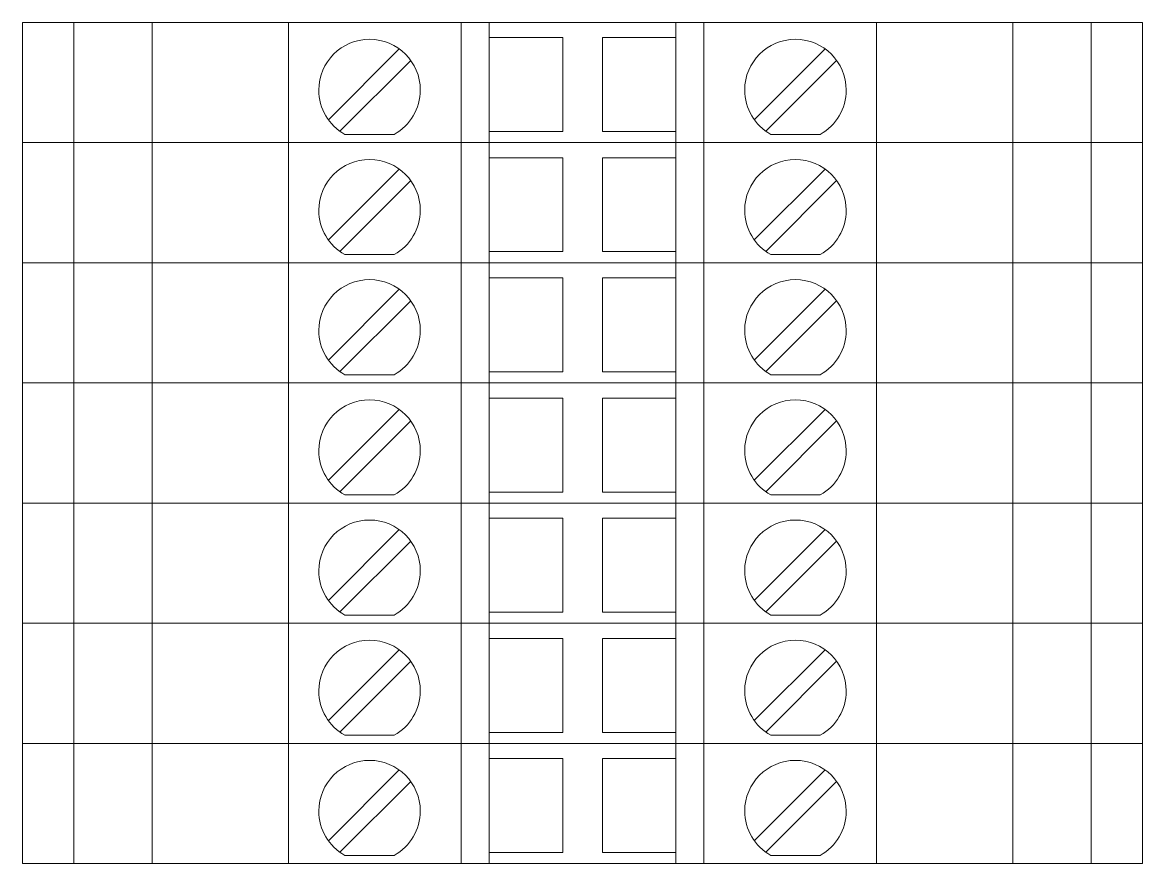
# Model space of a CAD drawing. Header units: millimetres. Extents: x 1880 to 4113, y 771 to 2990.
# Drawn here: x 2250.59 to 2298.59, y 1568.51 to 1604.56 of the extents above; entities that cross this region are included whole.
import ezdxf

# ---------------------------------------------------------------- set-up
doc = ezdxf.new("R2010")
doc.units = ezdxf.units.MM
doc.layers.add('000-PI-ORMAR', color=2, linetype='Continuous')

msp = doc.modelspace()

# ---------------------------------------------------------------- linework, layer by layer
at = {"layer": '000-PI-ORMAR', "color": 0, "linetype": 'ByBlock', "lineweight": 0}
for p, q in [((2250.59, 1604.563), (2250.59, 1604.563)), ((2250.59, 1604.563), (2251.272, 1604.563)), ((2250.59, 1599.413), (2250.59, 1604.563)), ((2251.59, 1604.563), (2251.272, 1604.563)), ((2251.59, 1604.563), (2251.59, 1604.563)), ((2252.79, 1604.563), (2251.59, 1604.563)), ((2252.79, 1604.563), (2252.79, 1604.563)), ((2254.381, 1604.563), (2252.79, 1604.563)), ((2252.79, 1599.413), (2252.79, 1604.563)), ((2256.524, 1604.563), (2254.381, 1604.563)), ((2254.84, 1604.563), (2254.84, 1604.563)), ((2256.151, 1599.413), (2256.151, 1604.563)), ((2256.907, 1604.563), (2256.524, 1604.563)), ((2259.415, 1604.563), (2256.907, 1604.563)), ((2257.39, 1604.563), (2257.39, 1604.563)), ((2258.29, 1604.563), (2258.29, 1604.563)), ((2261.99, 1604.563), (2259.415, 1604.563)), ((2269.39, 1604.563), (2261.99, 1604.563)), ((2261.99, 1599.413), (2261.99, 1604.563)), ((2270.59, 1604.563), (2269.39, 1604.563)), ((2269.39, 1599.413), (2269.39, 1604.563)), ((2270.59, 1604.563), (2270.59, 1604.563)), ((2278.59, 1604.563), (2270.59, 1604.563)), ((2270.59, 1599.413), (2270.59, 1604.563)), ((2278.59, 1604.563), (2278.59, 1604.563)), ((2279.79, 1604.563), (2278.59, 1604.563)), ((2278.59, 1599.413), (2278.59, 1604.563)), ((2287.19, 1604.563), (2279.79, 1604.563)), ((2279.79, 1599.413), (2279.79, 1604.563)), ((2284.39, 1604.563), (2284.39, 1604.563)), ((2289.764, 1604.563), (2287.19, 1604.563)), ((2287.19, 1599.413), (2287.19, 1604.563)), ((2289.44, 1604.563), (2289.44, 1604.563)), ((2292.272, 1604.563), (2289.764, 1604.563)), ((2292.09, 1604.563), (2292.09, 1604.563)), ((2292.655, 1604.563), (2292.272, 1604.563)), ((2294.798, 1604.563), (2292.655, 1604.563)), ((2293.029, 1599.413), (2293.029, 1604.563)), ((2294.34, 1604.563), (2294.34, 1604.563)), ((2296.39, 1604.563), (2294.798, 1604.563)), ((2296.39, 1604.563), (2296.39, 1604.563)), ((2296.39, 1604.563), (2298.59, 1604.563)), ((2296.39, 1599.413), (2296.39, 1604.563)), ((2298.59, 1604.563), (2298.59, 1604.563)), ((2298.59, 1599.413), (2298.59, 1604.563)), ((2270.59, 1603.913), (2270.59, 1603.913)), ((2270.59, 1603.913), (2273.74, 1603.913)), ((2273.74, 1603.913), (2273.74, 1599.888)), ((2273.74, 1603.913), (2273.74, 1603.913)), ((2275.44, 1603.913), (2278.59, 1603.913)), ((2275.44, 1599.888), (2275.44, 1603.913)), ((2275.44, 1603.913), (2275.44, 1603.913)), ((2278.59, 1603.913), (2278.59, 1603.913)), ((2266.735, 1603.429), (2263.699, 1600.393)), ((2266.735, 1603.429), (2266.735, 1603.429)), ((2284.985, 1603.429), (2281.949, 1600.393)), ((2284.985, 1603.429), (2284.985, 1603.429)), ((2264.194, 1599.898), (2267.23, 1602.934)), ((2267.23, 1602.934), (2267.23, 1602.934)), ((2269.39, 1600.363), (2269.39, 1602.963)), ((2269.39, 1602.963), (2269.39, 1602.963)), ((2279.79, 1602.963), (2279.79, 1602.963)), ((2279.79, 1600.363), (2279.79, 1602.963)), ((2282.444, 1599.898), (2285.48, 1602.934)), ((2285.48, 1602.934), (2285.48, 1602.934)), ((2263.699, 1600.393), (2263.699, 1600.393)), ((2269.39, 1600.363), (2269.39, 1600.363)), ((2279.79, 1600.363), (2279.79, 1600.363)), ((2281.949, 1600.393), (2281.949, 1600.393)), ((2264.194, 1599.898), (2264.194, 1599.898)), ((2270.59, 1599.888), (2270.59, 1599.888)), ((2273.74, 1599.888), (2270.59, 1599.888)), ((2273.74, 1599.888), (2273.74, 1599.888)), ((2278.59, 1599.888), (2275.44, 1599.888)), ((2275.44, 1599.888), (2275.44, 1599.888)), ((2278.59, 1599.888), (2278.59, 1599.888)), ((2282.444, 1599.898), (2282.444, 1599.898)), ((2250.59, 1599.413), (2250.59, 1599.413)), ((2250.59, 1599.413), (2251.272, 1599.413)), ((2250.59, 1599.413), (2250.59, 1599.413)), ((2250.59, 1599.413), (2251.272, 1599.413)), ((2250.59, 1594.263), (2250.59, 1599.413)), ((2251.59, 1599.413), (2251.272, 1599.413)), ((2251.59, 1599.413), (2251.272, 1599.413)), ((2252.79, 1599.413), (2251.59, 1599.413)), ((2251.59, 1599.413), (2251.59, 1599.413)), ((2251.59, 1599.413), (2251.59, 1599.413)), ((2252.79, 1599.413), (2251.59, 1599.413)), ((2252.09, 1599.413), (2252.09, 1599.413)), ((2254.381, 1599.413), (2252.79, 1599.413)), ((2252.79, 1599.413), (2252.79, 1599.413)), ((2252.79, 1599.413), (2252.79, 1599.413)), ((2254.381, 1599.413), (2252.79, 1599.413)), ((2252.79, 1594.263), (2252.79, 1599.413)), ((2256.524, 1599.413), (2254.381, 1599.413)), ((2256.524, 1599.413), (2254.381, 1599.413)), ((2254.84, 1599.413), (2254.84, 1599.413)), ((2254.84, 1599.413), (2254.84, 1599.413)), ((2256.151, 1594.263), (2256.151, 1599.413)), ((2256.524, 1599.413), (2256.907, 1599.413)), ((2256.907, 1599.413), (2256.524, 1599.413)), ((2256.907, 1599.413), (2259.415, 1599.413)), ((2259.415, 1599.413), (2256.907, 1599.413)), ((2257.39, 1599.413), (2257.39, 1599.413)), ((2257.39, 1599.413), (2257.39, 1599.413)), ((2258.29, 1599.413), (2258.29, 1599.413)), ((2258.29, 1599.413), (2258.29, 1599.413)), ((2258.59, 1599.413), (2258.59, 1599.413)), ((2261.99, 1599.413), (2259.415, 1599.413)), ((2261.99, 1599.413), (2259.415, 1599.413)), ((2269.39, 1599.413), (2261.99, 1599.413)), ((2269.39, 1599.413), (2261.99, 1599.413)), ((2261.99, 1594.263), (2261.99, 1599.413)), ((2264.406, 1599.763), (2264.406, 1599.763)), ((2264.406, 1599.763), (2266.523, 1599.763)), ((2266.523, 1599.763), (2266.523, 1599.763)), ((2270.59, 1599.413), (2269.39, 1599.413)), ((2270.59, 1599.413), (2269.39, 1599.413)), ((2269.39, 1594.263), (2269.39, 1599.413)), ((2278.59, 1599.413), (2270.59, 1599.413)), ((2270.59, 1599.413), (2270.59, 1599.413)), ((2270.59, 1599.413), (2270.59, 1599.413)), ((2278.59, 1599.413), (2270.59, 1599.413)), ((2270.59, 1594.263), (2270.59, 1599.413)), ((2279.79, 1599.413), (2278.59, 1599.413)), ((2278.59, 1599.413), (2278.59, 1599.413)), ((2278.59, 1599.413), (2278.59, 1599.413)), ((2279.79, 1599.413), (2278.59, 1599.413)), ((2278.59, 1594.263), (2278.59, 1599.413)), ((2287.19, 1599.413), (2279.79, 1599.413)), ((2287.19, 1599.413), (2279.79, 1599.413)), ((2279.79, 1594.263), (2279.79, 1599.413)), ((2282.656, 1599.763), (2282.656, 1599.763)), ((2282.656, 1599.763), (2284.773, 1599.763)), ((2284.39, 1599.413), (2284.39, 1599.413)), ((2284.39, 1599.413), (2284.39, 1599.413)), ((2284.773, 1599.763), (2284.773, 1599.763)), ((2289.764, 1599.413), (2287.19, 1599.413)), ((2289.764, 1599.413), (2287.19, 1599.413)), ((2287.19, 1594.263), (2287.19, 1599.413)), ((2289.44, 1599.413), (2289.44, 1599.413)), ((2289.44, 1599.413), (2289.44, 1599.413)), ((2289.764, 1599.413), (2292.272, 1599.413)), ((2292.272, 1599.413), (2289.764, 1599.413)), ((2290.59, 1599.413), (2290.59, 1599.413)), ((2292.09, 1599.413), (2292.09, 1599.413)), ((2292.09, 1599.413), (2292.09, 1599.413)), ((2292.272, 1599.413), (2292.655, 1599.413)), ((2292.655, 1599.413), (2292.272, 1599.413)), ((2294.798, 1599.413), (2292.655, 1599.413)), ((2294.798, 1599.413), (2292.655, 1599.413)), ((2293.029, 1594.263), (2293.029, 1599.413)), ((2294.34, 1599.413), (2294.34, 1599.413)), ((2294.34, 1599.413), (2294.34, 1599.413)), ((2296.39, 1599.413), (2294.798, 1599.413)), ((2296.39, 1599.413), (2294.798, 1599.413)), ((2296.39, 1599.413), (2298.59, 1599.413)), ((2296.39, 1599.413), (2296.39, 1599.413)), ((2296.39, 1599.413), (2296.39, 1599.413)), ((2296.39, 1599.413), (2298.59, 1599.413)), ((2296.39, 1594.263), (2296.39, 1599.413)), ((2298.59, 1599.413), (2298.59, 1599.413)), ((2298.59, 1599.413), (2298.59, 1599.413)), ((2298.59, 1594.263), (2298.59, 1599.413)), ((2270.59, 1598.763), (2270.59, 1598.763)), ((2270.59, 1598.763), (2273.74, 1598.763)), ((2273.74, 1598.763), (2273.74, 1594.738)), ((2273.74, 1598.763), (2273.74, 1598.763)), ((2275.44, 1598.763), (2278.59, 1598.763)), ((2275.44, 1594.738), (2275.44, 1598.763)), ((2275.44, 1598.763), (2275.44, 1598.763)), ((2278.59, 1598.763), (2278.59, 1598.763)), ((2266.735, 1598.279), (2263.699, 1595.243)), ((2266.735, 1598.279), (2266.735, 1598.279)), ((2284.985, 1598.279), (2281.949, 1595.243)), ((2284.985, 1598.279), (2284.985, 1598.279)), ((2264.194, 1594.748), (2267.23, 1597.784)), ((2267.23, 1597.784), (2267.23, 1597.784)), ((2269.39, 1595.213), (2269.39, 1597.813)), ((2269.39, 1597.813), (2269.39, 1597.813)), ((2279.79, 1597.813), (2279.79, 1597.813)), ((2279.79, 1595.213), (2279.79, 1597.813)), ((2282.444, 1594.748), (2285.48, 1597.784)), ((2285.48, 1597.784), (2285.48, 1597.784)), ((2263.699, 1595.243), (2263.699, 1595.243)), ((2269.39, 1595.213), (2269.39, 1595.213)), ((2279.79, 1595.213), (2279.79, 1595.213)), ((2281.949, 1595.243), (2281.949, 1595.243)), ((2264.194, 1594.748), (2264.194, 1594.748)), ((2264.406, 1594.613), (2264.406, 1594.613)), ((2264.406, 1594.613), (2266.523, 1594.613)), ((2266.523, 1594.613), (2266.523, 1594.613)), ((2270.59, 1594.738), (2270.59, 1594.738)), ((2273.74, 1594.738), (2270.59, 1594.738)), ((2273.74, 1594.738), (2273.74, 1594.738)), ((2278.59, 1594.738), (2275.44, 1594.738)), ((2275.44, 1594.738), (2275.44, 1594.738)), ((2278.59, 1594.738), (2278.59, 1594.738)), ((2282.444, 1594.748), (2282.444, 1594.748)), ((2282.656, 1594.613), (2282.656, 1594.613)), ((2282.656, 1594.613), (2284.773, 1594.613)), ((2284.773, 1594.613), (2284.773, 1594.613)), ((2250.59, 1594.263), (2250.59, 1594.263)), ((2250.59, 1594.263), (2251.272, 1594.263)), ((2250.59, 1594.263), (2250.59, 1594.263)), ((2250.59, 1594.263), (2251.272, 1594.263)), ((2250.59, 1589.113), (2250.59, 1594.263)), ((2251.59, 1594.263), (2251.272, 1594.263)), ((2251.59, 1594.263), (2251.272, 1594.263)), ((2252.79, 1594.263), (2251.59, 1594.263)), ((2251.59, 1594.263), (2251.59, 1594.263)), ((2251.59, 1594.263), (2251.59, 1594.263)), ((2252.79, 1594.263), (2251.59, 1594.263)), ((2252.09, 1594.263), (2252.09, 1594.263)), ((2254.381, 1594.263), (2252.79, 1594.263)), ((2252.79, 1594.263), (2252.79, 1594.263)), ((2252.79, 1594.263), (2252.79, 1594.263)), ((2254.381, 1594.263), (2252.79, 1594.263)), ((2252.79, 1589.113), (2252.79, 1594.263)), ((2256.524, 1594.263), (2254.381, 1594.263)), ((2256.524, 1594.263), (2254.381, 1594.263)), ((2254.84, 1594.263), (2254.84, 1594.263)), ((2254.84, 1594.263), (2254.84, 1594.263)), ((2256.151, 1589.113), (2256.151, 1594.263)), ((2256.524, 1594.263), (2256.907, 1594.263)), ((2256.907, 1594.263), (2256.524, 1594.263)), ((2256.907, 1594.263), (2259.415, 1594.263)), ((2259.415, 1594.263), (2256.907, 1594.263)), ((2257.39, 1594.263), (2257.39, 1594.263)), ((2257.39, 1594.263), (2257.39, 1594.263)), ((2258.29, 1594.263), (2258.29, 1594.263)), ((2258.29, 1594.263), (2258.29, 1594.263)), ((2258.59, 1594.263), (2258.59, 1594.263)), ((2261.99, 1594.263), (2259.415, 1594.263)), ((2261.99, 1594.263), (2259.415, 1594.263)), ((2269.39, 1594.263), (2261.99, 1594.263)), ((2269.39, 1594.263), (2261.99, 1594.263)), ((2261.99, 1589.113), (2261.99, 1594.263)), ((2270.59, 1594.263), (2269.39, 1594.263)), ((2270.59, 1594.263), (2269.39, 1594.263)), ((2269.39, 1589.113), (2269.39, 1594.263)), ((2278.59, 1594.263), (2270.59, 1594.263)), ((2270.59, 1594.263), (2270.59, 1594.263)), ((2270.59, 1594.263), (2270.59, 1594.263)), ((2278.59, 1594.263), (2270.59, 1594.263)), ((2270.59, 1589.113), (2270.59, 1594.263)), ((2279.79, 1594.263), (2278.59, 1594.263)), ((2278.59, 1594.263), (2278.59, 1594.263)), ((2278.59, 1594.263), (2278.59, 1594.263)), ((2279.79, 1594.263), (2278.59, 1594.263)), ((2278.59, 1589.113), (2278.59, 1594.263)), ((2287.19, 1594.263), (2279.79, 1594.263)), ((2287.19, 1594.263), (2279.79, 1594.263)), ((2279.79, 1589.113), (2279.79, 1594.263)), ((2284.39, 1594.263), (2284.39, 1594.263)), ((2284.39, 1594.263), (2284.39, 1594.263)), ((2289.764, 1594.263), (2287.19, 1594.263)), ((2289.764, 1594.263), (2287.19, 1594.263)), ((2287.19, 1589.113), (2287.19, 1594.263)), ((2289.44, 1594.263), (2289.44, 1594.263)), ((2289.44, 1594.263), (2289.44, 1594.263)), ((2289.764, 1594.263), (2292.272, 1594.263)), ((2292.272, 1594.263), (2289.764, 1594.263)), ((2290.59, 1594.263), (2290.59, 1594.263)), ((2292.09, 1594.263), (2292.09, 1594.263)), ((2292.09, 1594.263), (2292.09, 1594.263)), ((2292.272, 1594.263), (2292.655, 1594.263)), ((2292.655, 1594.263), (2292.272, 1594.263)), ((2294.798, 1594.263), (2292.655, 1594.263)), ((2294.798, 1594.263), (2292.655, 1594.263)), ((2293.029, 1589.113), (2293.029, 1594.263)), ((2294.34, 1594.263), (2294.34, 1594.263)), ((2294.34, 1594.263), (2294.34, 1594.263)), ((2296.39, 1594.263), (2294.798, 1594.263)), ((2296.39, 1594.263), (2294.798, 1594.263)), ((2296.39, 1594.263), (2298.59, 1594.263)), ((2296.39, 1594.263), (2296.39, 1594.263)), ((2296.39, 1594.263), (2296.39, 1594.263)), ((2296.39, 1594.263), (2298.59, 1594.263)), ((2296.39, 1589.113), (2296.39, 1594.263)), ((2298.59, 1594.263), (2298.59, 1594.263)), ((2298.59, 1594.263), (2298.59, 1594.263)), ((2298.59, 1589.113), (2298.59, 1594.263)), ((2270.59, 1593.613), (2270.59, 1593.613)), ((2270.59, 1593.613), (2273.74, 1593.613)), ((2273.74, 1593.613), (2273.74, 1589.588)), ((2273.74, 1593.613), (2273.74, 1593.613)), ((2275.44, 1593.613), (2278.59, 1593.613)), ((2275.44, 1589.588), (2275.44, 1593.613)), ((2275.44, 1593.613), (2275.44, 1593.613)), ((2278.59, 1593.613), (2278.59, 1593.613)), ((2266.735, 1593.129), (2263.699, 1590.093)), ((2266.735, 1593.129), (2266.735, 1593.129)), ((2284.985, 1593.129), (2281.949, 1590.093)), ((2284.985, 1593.129), (2284.985, 1593.129)), ((2269.39, 1590.063), (2269.39, 1592.663)), ((2269.39, 1592.663), (2269.39, 1592.663)), ((2279.79, 1592.663), (2279.79, 1592.663)), ((2279.79, 1590.063), (2279.79, 1592.663)), ((2264.194, 1589.598), (2267.23, 1592.634)), ((2267.23, 1592.634), (2267.23, 1592.634)), ((2282.444, 1589.598), (2285.48, 1592.634)), ((2285.48, 1592.634), (2285.48, 1592.634)), ((2263.699, 1590.093), (2263.699, 1590.093)), ((2269.39, 1590.063), (2269.39, 1590.063)), ((2279.79, 1590.063), (2279.79, 1590.063)), ((2281.949, 1590.093), (2281.949, 1590.093)), ((2264.194, 1589.598), (2264.194, 1589.598)), ((2264.406, 1589.463), (2264.406, 1589.463)), ((2264.406, 1589.463), (2266.523, 1589.463)), ((2266.523, 1589.463), (2266.523, 1589.463)), ((2270.59, 1589.588), (2270.59, 1589.588)), ((2273.74, 1589.588), (2270.59, 1589.588)), ((2273.74, 1589.588), (2273.74, 1589.588)), ((2278.59, 1589.588), (2275.44, 1589.588)), ((2275.44, 1589.588), (2275.44, 1589.588)), ((2278.59, 1589.588), (2278.59, 1589.588)), ((2282.444, 1589.598), (2282.444, 1589.598)), ((2282.656, 1589.463), (2282.656, 1589.463)), ((2282.656, 1589.463), (2284.773, 1589.463)), ((2284.773, 1589.463), (2284.773, 1589.463)), ((2250.59, 1589.113), (2250.59, 1589.113)), ((2250.59, 1589.113), (2251.272, 1589.113)), ((2250.59, 1589.113), (2250.59, 1589.113)), ((2250.59, 1589.113), (2251.272, 1589.113)), ((2250.59, 1583.963), (2250.59, 1589.113)), ((2251.59, 1589.113), (2251.272, 1589.113)), ((2251.59, 1589.113), (2251.272, 1589.113)), ((2252.79, 1589.113), (2251.59, 1589.113)), ((2251.59, 1589.113), (2251.59, 1589.113)), ((2251.59, 1589.113), (2251.59, 1589.113)), ((2252.79, 1589.113), (2251.59, 1589.113)), ((2252.09, 1589.113), (2252.09, 1589.113)), ((2254.381, 1589.113), (2252.79, 1589.113)), ((2252.79, 1589.113), (2252.79, 1589.113)), ((2252.79, 1589.113), (2252.79, 1589.113)), ((2254.381, 1589.113), (2252.79, 1589.113)), ((2252.79, 1583.963), (2252.79, 1589.113)), ((2256.524, 1589.113), (2254.381, 1589.113)), ((2256.524, 1589.113), (2254.381, 1589.113)), ((2254.84, 1589.113), (2254.84, 1589.113)), ((2254.84, 1589.113), (2254.84, 1589.113)), ((2256.151, 1583.963), (2256.151, 1589.113)), ((2256.524, 1589.113), (2256.907, 1589.113)), ((2256.907, 1589.113), (2256.524, 1589.113)), ((2256.907, 1589.113), (2259.415, 1589.113)), ((2259.415, 1589.113), (2256.907, 1589.113)), ((2257.39, 1589.113), (2257.39, 1589.113)), ((2257.39, 1589.113), (2257.39, 1589.113)), ((2258.29, 1589.113), (2258.29, 1589.113)), ((2258.29, 1589.113), (2258.29, 1589.113)), ((2258.59, 1589.113), (2258.59, 1589.113)), ((2261.99, 1589.113), (2259.415, 1589.113)), ((2261.99, 1589.113), (2259.415, 1589.113)), ((2269.39, 1589.113), (2261.99, 1589.113)), ((2269.39, 1589.113), (2261.99, 1589.113)), ((2261.99, 1583.963), (2261.99, 1589.113)), ((2270.59, 1589.113), (2269.39, 1589.113)), ((2270.59, 1589.113), (2269.39, 1589.113)), ((2269.39, 1583.963), (2269.39, 1589.113)), ((2278.59, 1589.113), (2270.59, 1589.113)), ((2270.59, 1589.113), (2270.59, 1589.113)), ((2270.59, 1589.113), (2270.59, 1589.113)), ((2278.59, 1589.113), (2270.59, 1589.113)), ((2270.59, 1583.963), (2270.59, 1589.113)), ((2279.79, 1589.113), (2278.59, 1589.113)), ((2278.59, 1589.113), (2278.59, 1589.113)), ((2278.59, 1589.113), (2278.59, 1589.113)), ((2279.79, 1589.113), (2278.59, 1589.113)), ((2278.59, 1583.963), (2278.59, 1589.113)), ((2287.19, 1589.113), (2279.79, 1589.113)), ((2287.19, 1589.113), (2279.79, 1589.113)), ((2279.79, 1583.963), (2279.79, 1589.113)), ((2284.39, 1589.113), (2284.39, 1589.113)), ((2284.39, 1589.113), (2284.39, 1589.113)), ((2289.764, 1589.113), (2287.19, 1589.113)), ((2289.764, 1589.113), (2287.19, 1589.113)), ((2287.19, 1583.963), (2287.19, 1589.113)), ((2289.44, 1589.113), (2289.44, 1589.113)), ((2289.44, 1589.113), (2289.44, 1589.113)), ((2289.764, 1589.113), (2292.272, 1589.113)), ((2292.272, 1589.113), (2289.764, 1589.113)), ((2290.59, 1589.113), (2290.59, 1589.113)), ((2292.09, 1589.113), (2292.09, 1589.113)), ((2292.09, 1589.113), (2292.09, 1589.113)), ((2292.272, 1589.113), (2292.655, 1589.113)), ((2292.655, 1589.113), (2292.272, 1589.113)), ((2294.798, 1589.113), (2292.655, 1589.113)), ((2294.798, 1589.113), (2292.655, 1589.113)), ((2293.029, 1583.963), (2293.029, 1589.113)), ((2294.34, 1589.113), (2294.34, 1589.113)), ((2294.34, 1589.113), (2294.34, 1589.113)), ((2296.39, 1589.113), (2294.798, 1589.113)), ((2296.39, 1589.113), (2294.798, 1589.113)), ((2296.39, 1589.113), (2298.59, 1589.113)), ((2296.39, 1589.113), (2296.39, 1589.113)), ((2296.39, 1589.113), (2296.39, 1589.113)), ((2296.39, 1589.113), (2298.59, 1589.113)), ((2296.39, 1583.963), (2296.39, 1589.113)), ((2298.59, 1589.113), (2298.59, 1589.113)), ((2298.59, 1589.113), (2298.59, 1589.113)), ((2298.59, 1583.963), (2298.59, 1589.113)), ((2270.59, 1588.463), (2270.59, 1588.463)), ((2270.59, 1588.463), (2273.74, 1588.463)), ((2273.74, 1588.463), (2273.74, 1584.438)), ((2273.74, 1588.463), (2273.74, 1588.463)), ((2275.44, 1588.463), (2278.59, 1588.463)), ((2275.44, 1584.438), (2275.44, 1588.463)), ((2275.44, 1588.463), (2275.44, 1588.463)), ((2278.59, 1588.463), (2278.59, 1588.463)), ((2266.735, 1587.979), (2263.699, 1584.943)), ((2266.735, 1587.979), (2266.735, 1587.979)), ((2284.985, 1587.979), (2281.949, 1584.943)), ((2284.985, 1587.979), (2284.985, 1587.979)), ((2264.194, 1584.448), (2267.23, 1587.484)), ((2267.23, 1587.484), (2267.23, 1587.484)), ((2269.39, 1584.913), (2269.39, 1587.513)), ((2269.39, 1587.513), (2269.39, 1587.513)), ((2279.79, 1587.513), (2279.79, 1587.513)), ((2279.79, 1584.913), (2279.79, 1587.513)), ((2282.444, 1584.448), (2285.48, 1587.484)), ((2285.48, 1587.484), (2285.48, 1587.484)), ((2263.699, 1584.943), (2263.699, 1584.943)), ((2269.39, 1584.913), (2269.39, 1584.913)), ((2279.79, 1584.913), (2279.79, 1584.913)), ((2281.949, 1584.943), (2281.949, 1584.943)), ((2264.194, 1584.448), (2264.194, 1584.448)), ((2264.406, 1584.313), (2264.406, 1584.313)), ((2264.406, 1584.313), (2266.523, 1584.313)), ((2266.523, 1584.313), (2266.523, 1584.313)), ((2270.59, 1584.438), (2270.59, 1584.438)), ((2273.74, 1584.438), (2270.59, 1584.438)), ((2273.74, 1584.438), (2273.74, 1584.438)), ((2278.59, 1584.438), (2275.44, 1584.438)), ((2275.44, 1584.438), (2275.44, 1584.438)), ((2278.59, 1584.438), (2278.59, 1584.438)), ((2282.444, 1584.448), (2282.444, 1584.448)), ((2282.656, 1584.313), (2282.656, 1584.313)), ((2282.656, 1584.313), (2284.773, 1584.313)), ((2284.773, 1584.313), (2284.773, 1584.313)), ((2250.59, 1583.963), (2250.59, 1583.963)), ((2250.59, 1583.963), (2251.272, 1583.963)), ((2250.59, 1583.963), (2250.59, 1583.963)), ((2250.59, 1583.963), (2251.272, 1583.963)), ((2250.59, 1578.813), (2250.59, 1583.963)), ((2251.59, 1583.963), (2251.272, 1583.963)), ((2251.59, 1583.963), (2251.272, 1583.963)), ((2252.79, 1583.963), (2251.59, 1583.963)), ((2251.59, 1583.963), (2251.59, 1583.963)), ((2251.59, 1583.963), (2251.59, 1583.963)), ((2252.79, 1583.963), (2251.59, 1583.963)), ((2252.09, 1583.963), (2252.09, 1583.963)), ((2254.381, 1583.963), (2252.79, 1583.963)), ((2252.79, 1583.963), (2252.79, 1583.963)), ((2252.79, 1583.963), (2252.79, 1583.963)), ((2254.381, 1583.963), (2252.79, 1583.963)), ((2252.79, 1578.813), (2252.79, 1583.963)), ((2256.524, 1583.963), (2254.381, 1583.963)), ((2256.524, 1583.963), (2254.381, 1583.963)), ((2254.84, 1583.963), (2254.84, 1583.963)), ((2254.84, 1583.963), (2254.84, 1583.963)), ((2256.151, 1578.813), (2256.151, 1583.963)), ((2256.524, 1583.963), (2256.907, 1583.963)), ((2256.907, 1583.963), (2256.524, 1583.963)), ((2256.907, 1583.963), (2259.415, 1583.963)), ((2259.415, 1583.963), (2256.907, 1583.963)), ((2257.39, 1583.963), (2257.39, 1583.963)), ((2257.39, 1583.963), (2257.39, 1583.963)), ((2258.29, 1583.963), (2258.29, 1583.963)), ((2258.29, 1583.963), (2258.29, 1583.963)), ((2258.59, 1583.963), (2258.59, 1583.963)), ((2261.99, 1583.963), (2259.415, 1583.963)), ((2261.99, 1583.963), (2259.415, 1583.963)), ((2269.39, 1583.963), (2261.99, 1583.963)), ((2269.39, 1583.963), (2261.99, 1583.963)), ((2261.99, 1578.813), (2261.99, 1583.963)), ((2270.59, 1583.963), (2269.39, 1583.963)), ((2270.59, 1583.963), (2269.39, 1583.963)), ((2269.39, 1578.813), (2269.39, 1583.963)), ((2278.59, 1583.963), (2270.59, 1583.963)), ((2270.59, 1583.963), (2270.59, 1583.963)), ((2270.59, 1583.963), (2270.59, 1583.963)), ((2278.59, 1583.963), (2270.59, 1583.963)), ((2270.59, 1578.813), (2270.59, 1583.963)), ((2279.79, 1583.963), (2278.59, 1583.963)), ((2278.59, 1583.963), (2278.59, 1583.963)), ((2278.59, 1583.963), (2278.59, 1583.963)), ((2279.79, 1583.963), (2278.59, 1583.963)), ((2278.59, 1578.813), (2278.59, 1583.963)), ((2287.19, 1583.963), (2279.79, 1583.963)), ((2287.19, 1583.963), (2279.79, 1583.963)), ((2279.79, 1578.813), (2279.79, 1583.963)), ((2284.39, 1583.963), (2284.39, 1583.963)), ((2284.39, 1583.963), (2284.39, 1583.963)), ((2289.764, 1583.963), (2287.19, 1583.963)), ((2289.764, 1583.963), (2287.19, 1583.963)), ((2287.19, 1578.813), (2287.19, 1583.963)), ((2289.44, 1583.963), (2289.44, 1583.963)), ((2289.44, 1583.963), (2289.44, 1583.963)), ((2289.764, 1583.963), (2292.272, 1583.963)), ((2292.272, 1583.963), (2289.764, 1583.963)), ((2290.59, 1583.963), (2290.59, 1583.963)), ((2292.09, 1583.963), (2292.09, 1583.963)), ((2292.09, 1583.963), (2292.09, 1583.963)), ((2292.272, 1583.963), (2292.655, 1583.963)), ((2292.655, 1583.963), (2292.272, 1583.963)), ((2294.798, 1583.963), (2292.655, 1583.963)), ((2294.798, 1583.963), (2292.655, 1583.963)), ((2293.029, 1578.813), (2293.029, 1583.963)), ((2294.34, 1583.963), (2294.34, 1583.963)), ((2294.34, 1583.963), (2294.34, 1583.963)), ((2296.39, 1583.963), (2294.798, 1583.963)), ((2296.39, 1583.963), (2294.798, 1583.963)), ((2296.39, 1583.963), (2298.59, 1583.963)), ((2296.39, 1583.963), (2296.39, 1583.963)), ((2296.39, 1583.963), (2296.39, 1583.963)), ((2296.39, 1583.963), (2298.59, 1583.963)), ((2296.39, 1578.813), (2296.39, 1583.963)), ((2298.59, 1583.963), (2298.59, 1583.963)), ((2298.59, 1583.963), (2298.59, 1583.963)), ((2298.59, 1578.813), (2298.59, 1583.963)), ((2270.59, 1583.313), (2270.59, 1583.313)), ((2270.59, 1583.313), (2273.74, 1583.313)), ((2273.74, 1583.313), (2273.74, 1579.288)), ((2273.74, 1583.313), (2273.74, 1583.313)), ((2275.44, 1583.313), (2278.59, 1583.313)), ((2275.44, 1579.288), (2275.44, 1583.313)), ((2275.44, 1583.313), (2275.44, 1583.313)), ((2278.59, 1583.313), (2278.59, 1583.313)), ((2266.735, 1582.829), (2263.699, 1579.793)), ((2266.735, 1582.829), (2266.735, 1582.829)), ((2284.985, 1582.829), (2281.949, 1579.793)), ((2284.985, 1582.829), (2284.985, 1582.829)), ((2264.194, 1579.298), (2267.23, 1582.334)), ((2267.23, 1582.334), (2267.23, 1582.334)), ((2269.39, 1579.763), (2269.39, 1582.363)), ((2269.39, 1582.363), (2269.39, 1582.363)), ((2279.79, 1582.363), (2279.79, 1582.363)), ((2279.79, 1579.763), (2279.79, 1582.363)), ((2282.444, 1579.298), (2285.48, 1582.334)), ((2285.48, 1582.334), (2285.48, 1582.334)), ((2263.699, 1579.793), (2263.699, 1579.793)), ((2269.39, 1579.763), (2269.39, 1579.763)), ((2279.79, 1579.763), (2279.79, 1579.763)), ((2281.949, 1579.793), (2281.949, 1579.793)), ((2264.194, 1579.298), (2264.194, 1579.298)), ((2270.59, 1579.288), (2270.59, 1579.288)), ((2273.74, 1579.288), (2270.59, 1579.288)), ((2273.74, 1579.288), (2273.74, 1579.288)), ((2278.59, 1579.288), (2275.44, 1579.288)), ((2275.44, 1579.288), (2275.44, 1579.288)), ((2278.59, 1579.288), (2278.59, 1579.288)), ((2282.444, 1579.298), (2282.444, 1579.298)), ((2250.59, 1578.813), (2250.59, 1578.813)), ((2250.59, 1578.813), (2251.272, 1578.813)), ((2250.59, 1578.813), (2250.59, 1578.813)), ((2250.59, 1578.813), (2251.272, 1578.813)), ((2250.59, 1573.663), (2250.59, 1578.813)), ((2251.59, 1578.813), (2251.272, 1578.813)), ((2251.59, 1578.813), (2251.272, 1578.813)), ((2252.79, 1578.813), (2251.59, 1578.813)), ((2251.59, 1578.813), (2251.59, 1578.813)), ((2251.59, 1578.813), (2251.59, 1578.813)), ((2252.79, 1578.813), (2251.59, 1578.813)), ((2252.09, 1578.813), (2252.09, 1578.813)), ((2254.381, 1578.813), (2252.79, 1578.813)), ((2252.79, 1578.813), (2252.79, 1578.813)), ((2252.79, 1578.813), (2252.79, 1578.813)), ((2254.381, 1578.813), (2252.79, 1578.813)), ((2252.79, 1573.663), (2252.79, 1578.813)), ((2256.524, 1578.813), (2254.381, 1578.813)), ((2256.524, 1578.813), (2254.381, 1578.813)), ((2254.84, 1578.813), (2254.84, 1578.813)), ((2254.84, 1578.813), (2254.84, 1578.813)), ((2256.151, 1573.663), (2256.151, 1578.813)), ((2256.524, 1578.813), (2256.907, 1578.813)), ((2256.907, 1578.813), (2256.524, 1578.813)), ((2256.907, 1578.813), (2259.415, 1578.813)), ((2259.415, 1578.813), (2256.907, 1578.813)), ((2257.39, 1578.813), (2257.39, 1578.813)), ((2257.39, 1578.813), (2257.39, 1578.813)), ((2258.29, 1578.813), (2258.29, 1578.813)), ((2258.29, 1578.813), (2258.29, 1578.813)), ((2258.59, 1578.813), (2258.59, 1578.813)), ((2261.99, 1578.813), (2259.415, 1578.813)), ((2261.99, 1578.813), (2259.415, 1578.813)), ((2269.39, 1578.813), (2261.99, 1578.813)), ((2269.39, 1578.813), (2261.99, 1578.813)), ((2261.99, 1573.663), (2261.99, 1578.813)), ((2264.406, 1579.163), (2264.406, 1579.163)), ((2264.406, 1579.163), (2266.523, 1579.163)), ((2266.523, 1579.163), (2266.523, 1579.163)), ((2270.59, 1578.813), (2269.39, 1578.813)), ((2270.59, 1578.813), (2269.39, 1578.813)), ((2269.39, 1573.663), (2269.39, 1578.813)), ((2278.59, 1578.813), (2270.59, 1578.813)), ((2270.59, 1578.813), (2270.59, 1578.813)), ((2270.59, 1578.813), (2270.59, 1578.813)), ((2278.59, 1578.813), (2270.59, 1578.813)), ((2270.59, 1573.663), (2270.59, 1578.813)), ((2279.79, 1578.813), (2278.59, 1578.813)), ((2278.59, 1578.813), (2278.59, 1578.813)), ((2278.59, 1578.813), (2278.59, 1578.813)), ((2279.79, 1578.813), (2278.59, 1578.813)), ((2278.59, 1573.663), (2278.59, 1578.813)), ((2287.19, 1578.813), (2279.79, 1578.813)), ((2287.19, 1578.813), (2279.79, 1578.813)), ((2279.79, 1573.663), (2279.79, 1578.813)), ((2282.656, 1579.163), (2282.656, 1579.163)), ((2282.656, 1579.163), (2284.773, 1579.163)), ((2284.39, 1578.813), (2284.39, 1578.813)), ((2284.39, 1578.813), (2284.39, 1578.813)), ((2284.773, 1579.163), (2284.773, 1579.163)), ((2289.764, 1578.813), (2287.19, 1578.813)), ((2289.764, 1578.813), (2287.19, 1578.813)), ((2287.19, 1573.663), (2287.19, 1578.813)), ((2289.44, 1578.813), (2289.44, 1578.813)), ((2289.44, 1578.813), (2289.44, 1578.813)), ((2289.764, 1578.813), (2292.272, 1578.813)), ((2292.272, 1578.813), (2289.764, 1578.813)), ((2290.59, 1578.813), (2290.59, 1578.813)), ((2292.09, 1578.813), (2292.09, 1578.813)), ((2292.09, 1578.813), (2292.09, 1578.813)), ((2292.272, 1578.813), (2292.655, 1578.813)), ((2292.655, 1578.813), (2292.272, 1578.813)), ((2294.798, 1578.813), (2292.655, 1578.813)), ((2294.798, 1578.813), (2292.655, 1578.813)), ((2293.029, 1573.663), (2293.029, 1578.813)), ((2294.34, 1578.813), (2294.34, 1578.813)), ((2294.34, 1578.813), (2294.34, 1578.813)), ((2296.39, 1578.813), (2294.798, 1578.813)), ((2296.39, 1578.813), (2294.798, 1578.813)), ((2296.39, 1578.813), (2298.59, 1578.813)), ((2296.39, 1578.813), (2296.39, 1578.813)), ((2296.39, 1578.813), (2296.39, 1578.813)), ((2296.39, 1578.813), (2298.59, 1578.813)), ((2296.39, 1573.663), (2296.39, 1578.813)), ((2298.59, 1578.813), (2298.59, 1578.813)), ((2298.59, 1578.813), (2298.59, 1578.813)), ((2298.59, 1573.663), (2298.59, 1578.813)), ((2270.59, 1578.163), (2270.59, 1578.163)), ((2270.59, 1578.163), (2273.74, 1578.163)), ((2273.74, 1578.163), (2273.74, 1574.138)), ((2273.74, 1578.163), (2273.74, 1578.163)), ((2275.44, 1578.163), (2278.59, 1578.163)), ((2275.44, 1574.138), (2275.44, 1578.163)), ((2275.44, 1578.163), (2275.44, 1578.163)), ((2278.59, 1578.163), (2278.59, 1578.163)), ((2266.735, 1577.679), (2263.699, 1574.643)), ((2266.735, 1577.679), (2266.735, 1577.679)), ((2284.985, 1577.679), (2281.949, 1574.643)), ((2284.985, 1577.679), (2284.985, 1577.679)), ((2264.194, 1574.148), (2267.23, 1577.184)), ((2267.23, 1577.184), (2267.23, 1577.184)), ((2269.39, 1574.613), (2269.39, 1577.213)), ((2269.39, 1577.213), (2269.39, 1577.213)), ((2279.79, 1577.213), (2279.79, 1577.213)), ((2279.79, 1574.613), (2279.79, 1577.213)), ((2282.444, 1574.148), (2285.48, 1577.184)), ((2285.48, 1577.184), (2285.48, 1577.184)), ((2263.699, 1574.643), (2263.699, 1574.643)), ((2269.39, 1574.613), (2269.39, 1574.613)), ((2279.79, 1574.613), (2279.79, 1574.613)), ((2281.949, 1574.643), (2281.949, 1574.643)), ((2264.194, 1574.148), (2264.194, 1574.148)), ((2264.406, 1574.013), (2264.406, 1574.013)), ((2264.406, 1574.013), (2266.523, 1574.013)), ((2266.523, 1574.013), (2266.523, 1574.013)), ((2270.59, 1574.138), (2270.59, 1574.138)), ((2273.74, 1574.138), (2270.59, 1574.138)), ((2273.74, 1574.138), (2273.74, 1574.138)), ((2278.59, 1574.138), (2275.44, 1574.138)), ((2275.44, 1574.138), (2275.44, 1574.138)), ((2278.59, 1574.138), (2278.59, 1574.138)), ((2282.444, 1574.148), (2282.444, 1574.148)), ((2282.656, 1574.013), (2282.656, 1574.013)), ((2282.656, 1574.013), (2284.773, 1574.013)), ((2284.773, 1574.013), (2284.773, 1574.013)), ((2250.59, 1573.663), (2250.59, 1573.663)), ((2250.59, 1573.663), (2251.272, 1573.663)), ((2250.59, 1573.663), (2250.59, 1573.663)), ((2250.59, 1573.663), (2251.272, 1573.663)), ((2250.59, 1568.513), (2250.59, 1573.663)), ((2251.59, 1573.663), (2251.272, 1573.663)), ((2251.59, 1573.663), (2251.272, 1573.663)), ((2252.79, 1573.663), (2251.59, 1573.663)), ((2251.59, 1573.663), (2251.59, 1573.663)), ((2251.59, 1573.663), (2251.59, 1573.663)), ((2252.79, 1573.663), (2251.59, 1573.663)), ((2252.09, 1573.663), (2252.09, 1573.663)), ((2254.381, 1573.663), (2252.79, 1573.663)), ((2252.79, 1573.663), (2252.79, 1573.663)), ((2252.79, 1573.663), (2252.79, 1573.663)), ((2254.381, 1573.663), (2252.79, 1573.663)), ((2252.79, 1568.513), (2252.79, 1573.663)), ((2256.524, 1573.663), (2254.381, 1573.663)), ((2256.524, 1573.663), (2254.381, 1573.663)), ((2254.84, 1573.663), (2254.84, 1573.663)), ((2254.84, 1573.663), (2254.84, 1573.663)), ((2256.151, 1568.513), (2256.151, 1573.663)), ((2256.524, 1573.663), (2256.907, 1573.663)), ((2256.907, 1573.663), (2256.524, 1573.663)), ((2256.907, 1573.663), (2259.415, 1573.663)), ((2259.415, 1573.663), (2256.907, 1573.663)), ((2257.39, 1573.663), (2257.39, 1573.663)), ((2257.39, 1573.663), (2257.39, 1573.663)), ((2258.29, 1573.663), (2258.29, 1573.663)), ((2258.29, 1573.663), (2258.29, 1573.663)), ((2258.59, 1573.663), (2258.59, 1573.663)), ((2261.99, 1573.663), (2259.415, 1573.663)), ((2261.99, 1573.663), (2259.415, 1573.663)), ((2269.39, 1573.663), (2261.99, 1573.663)), ((2269.39, 1573.663), (2261.99, 1573.663)), ((2261.99, 1568.513), (2261.99, 1573.663)), ((2270.59, 1573.663), (2269.39, 1573.663)), ((2270.59, 1573.663), (2269.39, 1573.663)), ((2269.39, 1568.513), (2269.39, 1573.663)), ((2278.59, 1573.663), (2270.59, 1573.663)), ((2270.59, 1573.663), (2270.59, 1573.663)), ((2270.59, 1573.663), (2270.59, 1573.663)), ((2278.59, 1573.663), (2270.59, 1573.663)), ((2270.59, 1568.513), (2270.59, 1573.663)), ((2279.79, 1573.663), (2278.59, 1573.663)), ((2278.59, 1573.663), (2278.59, 1573.663)), ((2278.59, 1573.663), (2278.59, 1573.663)), ((2279.79, 1573.663), (2278.59, 1573.663)), ((2278.59, 1568.513), (2278.59, 1573.663)), ((2287.19, 1573.663), (2279.79, 1573.663)), ((2287.19, 1573.663), (2279.79, 1573.663)), ((2279.79, 1568.513), (2279.79, 1573.663)), ((2284.39, 1573.663), (2284.39, 1573.663)), ((2284.39, 1573.663), (2284.39, 1573.663)), ((2289.764, 1573.663), (2287.19, 1573.663)), ((2289.764, 1573.663), (2287.19, 1573.663)), ((2287.19, 1568.513), (2287.19, 1573.663)), ((2289.44, 1573.663), (2289.44, 1573.663)), ((2289.44, 1573.663), (2289.44, 1573.663)), ((2289.764, 1573.663), (2292.272, 1573.663)), ((2292.272, 1573.663), (2289.764, 1573.663)), ((2290.59, 1573.663), (2290.59, 1573.663)), ((2292.09, 1573.663), (2292.09, 1573.663)), ((2292.09, 1573.663), (2292.09, 1573.663)), ((2292.272, 1573.663), (2292.655, 1573.663)), ((2292.655, 1573.663), (2292.272, 1573.663)), ((2294.798, 1573.663), (2292.655, 1573.663)), ((2294.798, 1573.663), (2292.655, 1573.663)), ((2293.029, 1568.513), (2293.029, 1573.663)), ((2294.34, 1573.663), (2294.34, 1573.663)), ((2294.34, 1573.663), (2294.34, 1573.663)), ((2296.39, 1573.663), (2294.798, 1573.663)), ((2296.39, 1573.663), (2294.798, 1573.663)), ((2296.39, 1573.663), (2298.59, 1573.663)), ((2296.39, 1573.663), (2296.39, 1573.663)), ((2296.39, 1573.663), (2296.39, 1573.663)), ((2296.39, 1573.663), (2298.59, 1573.663)), ((2296.39, 1568.513), (2296.39, 1573.663)), ((2298.59, 1573.663), (2298.59, 1573.663)), ((2298.59, 1573.663), (2298.59, 1573.663)), ((2298.59, 1568.513), (2298.59, 1573.663)), ((2270.59, 1573.013), (2270.59, 1573.013)), ((2270.59, 1573.013), (2273.74, 1573.013)), ((2273.74, 1573.013), (2273.74, 1568.988)), ((2273.74, 1573.013), (2273.74, 1573.013)), ((2275.44, 1573.013), (2278.59, 1573.013)), ((2275.44, 1568.988), (2275.44, 1573.013)), ((2275.44, 1573.013), (2275.44, 1573.013)), ((2278.59, 1573.013), (2278.59, 1573.013)), ((2266.735, 1572.529), (2263.699, 1569.493)), ((2266.735, 1572.529), (2266.735, 1572.529)), ((2284.985, 1572.529), (2281.949, 1569.493)), ((2284.985, 1572.529), (2284.985, 1572.529)), ((2264.194, 1568.998), (2267.23, 1572.034)), ((2267.23, 1572.034), (2267.23, 1572.034)), ((2269.39, 1569.463), (2269.39, 1572.063)), ((2269.39, 1572.063), (2269.39, 1572.063)), ((2279.79, 1572.063), (2279.79, 1572.063)), ((2279.79, 1569.463), (2279.79, 1572.063)), ((2282.444, 1568.998), (2285.48, 1572.034)), ((2285.48, 1572.034), (2285.48, 1572.034)), ((2263.699, 1569.493), (2263.699, 1569.493)), ((2269.39, 1569.463), (2269.39, 1569.463)), ((2279.79, 1569.463), (2279.79, 1569.463)), ((2281.949, 1569.493), (2281.949, 1569.493)), ((2264.194, 1568.998), (2264.194, 1568.998)), ((2264.406, 1568.863), (2264.406, 1568.863)), ((2264.406, 1568.863), (2266.523, 1568.863)), ((2266.523, 1568.863), (2266.523, 1568.863)), ((2270.59, 1568.988), (2270.59, 1568.988)), ((2273.74, 1568.988), (2270.59, 1568.988)), ((2273.74, 1568.988), (2273.74, 1568.988)), ((2278.59, 1568.988), (2275.44, 1568.988)), ((2275.44, 1568.988), (2275.44, 1568.988)), ((2278.59, 1568.988), (2278.59, 1568.988)), ((2282.444, 1568.998), (2282.444, 1568.998)), ((2282.656, 1568.863), (2282.656, 1568.863)), ((2282.656, 1568.863), (2284.773, 1568.863)), ((2284.773, 1568.863), (2284.773, 1568.863)), ((2250.59, 1568.513), (2250.59, 1568.513)), ((2250.59, 1568.513), (2251.272, 1568.513)), ((2251.59, 1568.513), (2251.272, 1568.513)), ((2252.79, 1568.513), (2251.59, 1568.513)), ((2251.59, 1568.513), (2251.59, 1568.513)), ((2252.09, 1568.513), (2252.09, 1568.513)), ((2254.381, 1568.513), (2252.79, 1568.513)), ((2252.79, 1568.513), (2252.79, 1568.513)), ((2256.524, 1568.513), (2254.381, 1568.513)), ((2254.84, 1568.513), (2254.84, 1568.513)), ((2256.524, 1568.513), (2256.907, 1568.513)), ((2256.907, 1568.513), (2259.415, 1568.513)), ((2257.39, 1568.513), (2257.39, 1568.513)), ((2258.29, 1568.513), (2258.29, 1568.513)), ((2258.59, 1568.513), (2258.59, 1568.513)), ((2261.99, 1568.513), (2259.415, 1568.513)), ((2269.39, 1568.513), (2261.99, 1568.513)), ((2270.59, 1568.513), (2269.39, 1568.513)), ((2278.59, 1568.513), (2270.59, 1568.513)), ((2270.59, 1568.513), (2270.59, 1568.513)), ((2279.79, 1568.513), (2278.59, 1568.513)), ((2278.59, 1568.513), (2278.59, 1568.513)), ((2287.19, 1568.513), (2279.79, 1568.513)), ((2284.39, 1568.513), (2284.39, 1568.513)), ((2289.764, 1568.513), (2287.19, 1568.513)), ((2289.44, 1568.513), (2289.44, 1568.513)), ((2289.764, 1568.513), (2292.272, 1568.513)), ((2290.59, 1568.513), (2290.59, 1568.513)), ((2292.09, 1568.513), (2292.09, 1568.513)), ((2292.272, 1568.513), (2292.655, 1568.513)), ((2294.798, 1568.513), (2292.655, 1568.513)), ((2294.34, 1568.513), (2294.34, 1568.513)), ((2296.39, 1568.513), (2294.798, 1568.513)), ((2296.39, 1568.513), (2298.59, 1568.513)), ((2296.39, 1568.513), (2296.39, 1568.513)), ((2298.59, 1568.513), (2298.59, 1568.513))]:
    msp.add_line(p, q, dxfattribs=at)
for centre, start, end in [((2265.465, 1601.663), 360, 180), ((2283.715, 1601.663), 360, 180), ((2265.465, 1601.663), 180, 240.8754), ((2265.465, 1601.663), 299.1246, 360), ((2283.715, 1601.663), 180, 240.8754), ((2283.715, 1601.663), 299.1246, 360), ((2265.465, 1596.513), 360, 180), ((2283.715, 1596.513), 360, 180), ((2265.465, 1596.513), 180, 240.8754), ((2265.465, 1596.513), 299.1246, 360), ((2283.715, 1596.513), 180, 240.8754), ((2283.715, 1596.513), 299.1246, 360), ((2265.465, 1591.363), 360, 180), ((2283.715, 1591.363), 360, 180), ((2265.465, 1591.363), 180, 240.8754), ((2265.465, 1591.363), 299.1246, 360), ((2283.715, 1591.363), 180, 240.8754), ((2283.715, 1591.363), 299.1246, 360), ((2265.465, 1586.213), 360, 180), ((2283.715, 1586.213), 360, 180), ((2265.465, 1586.213), 180, 240.8754), ((2265.465, 1586.213), 299.1246, 360), ((2283.715, 1586.213), 180, 240.8754), ((2283.715, 1586.213), 299.1246, 360), ((2265.465, 1581.063), 360, 180), ((2283.715, 1581.063), 360, 180), ((2265.465, 1581.063), 180, 240.8754), ((2265.465, 1581.063), 299.1246, 360), ((2283.715, 1581.063), 180, 240.8754), ((2283.715, 1581.063), 299.1246, 360), ((2265.465, 1575.913), 360, 180), ((2283.715, 1575.913), 360, 180), ((2265.465, 1575.913), 180, 240.8754), ((2265.465, 1575.913), 299.1246, 360), ((2283.715, 1575.913), 180, 240.8754), ((2283.715, 1575.913), 299.1246, 360), ((2265.465, 1570.763), 360, 180), ((2283.715, 1570.763), 360, 180), ((2265.465, 1570.763), 180, 240.8754), ((2265.465, 1570.763), 299.1246, 360), ((2283.715, 1570.763), 180, 240.8754), ((2283.715, 1570.763), 299.1246, 360)]:
    msp.add_arc(centre, 2.175, start, end, dxfattribs=at)

doc.saveas('drawing.dxf')
